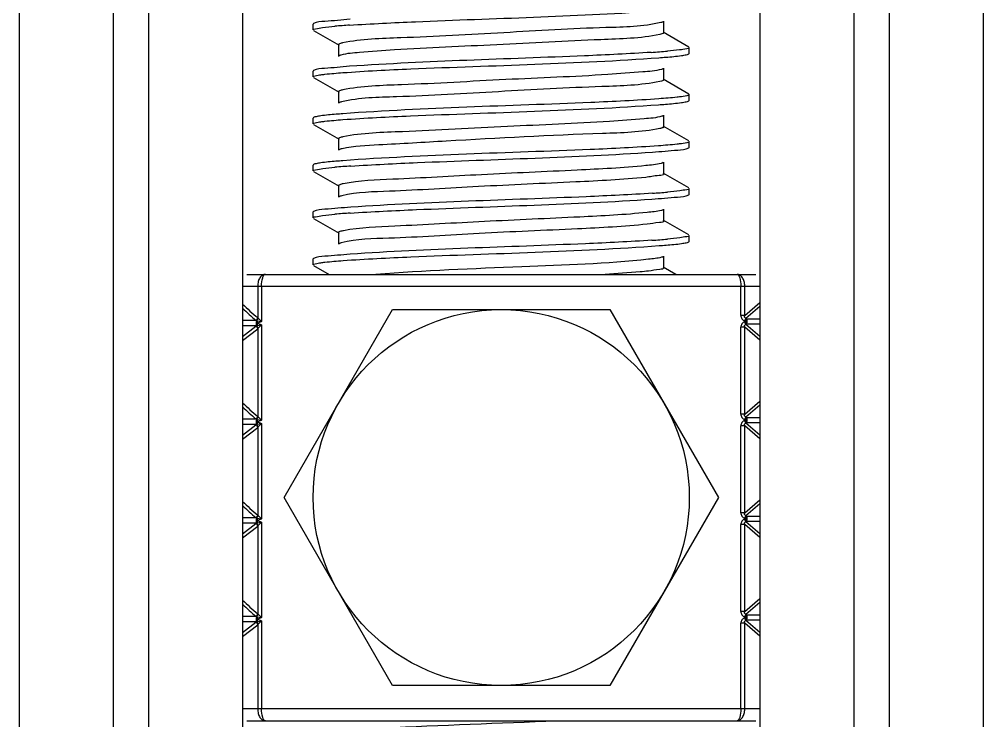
# Model space of a CAD drawing. Extents: x 1382187 to 1725648, y 860327 to 1571294.
# Drawn here: x 1506559.6 to 1507048.1, y 1248838.2 to 1249193.7 of the extents above; entities that cross this region are included whole.
import ezdxf

# ---------------------------------------------------------------- set-up
doc = ezdxf.new("R2010")
doc.units = 0
doc.header["$LTSCALE"] = 1000
doc.header["$MEASUREMENT"] = 0
doc.styles.get("Standard").update_dxf_attribs({"font": 'gbenor.shx', "bigfont": 'gbcbig.shx'})
doc.dimstyles.get("Standard").update_dxf_attribs({"dimtxt": 0.18, "dimasz": 0.18, "dimexe": 0.18, "dimexo": 0.0625, "dimgap": 0.09, "dimtad": 0, "dimtih": 1, "dimtoh": 1, "dimdec": 4, "dimzin": 0, "dimdsep": 46, "dimtxsty": 'Standard', "dimcen": 0.09, "dimadec": 0, "dimazin": 0, "dimtfac": 1, "dimtdec": 4, "dimtofl": 0, "dimtmove": 0, "dimatfit": 3, "dimfxl": 0, "dimtolj": 1, "dimtzin": 0, "dimarcsym": 0})

msp = doc.modelspace()

# ---------------------------------------------------------------- linework, layer by layer
at = {"linetype": 'Continuous'}
for p, q in [((1506559.63, 1253335.18), (1506559.63, 1248594.16)), ((1506607.26, 1253335.18), (1506607.26, 1248594.16)), ((1506625.12, 1253335.18), (1506625.12, 1248594.16)), ((1506672.74, 1253335.18), (1506672.74, 1248594.16)), ((1506934.68, 1253335.18), (1506934.68, 1248594.16)), ((1506982.31, 1253335.18), (1506982.31, 1248594.16)), ((1507000.17, 1253335.18), (1507000.17, 1248594.16)), ((1507047.79, 1253335.18), (1507047.79, 1248594.16)), ((1506708.69, 1249191.58), (1506708.46, 1249191.32)), ((1506708.46, 1249188.34), (1506708.46, 1249191.32)), ((1506708.46, 1249188.34), (1506708.46, 1249191.32)), ((1506886.07, 1249186.86), (1506886.07, 1249192.81)), ((1506708.69, 1249188.08), (1506721.61, 1249180.6)), ((1506884.6, 1249186.14), (1506884.01, 1249186)), ((1506898.74, 1249179.68), (1506885.81, 1249187.16)), ((1506721.35, 1249180.9), (1506721.35, 1249174.95)), ((1506898.74, 1249176.18), (1506898.96, 1249176.44)), ((1506898.96, 1249176.44), (1506898.96, 1249179.41)), ((1506898.96, 1249176.44), (1506898.96, 1249179.41)), ((1506708.69, 1249167.77), (1506708.46, 1249167.51)), ((1506708.46, 1249164.53), (1506708.46, 1249167.51)), ((1506708.46, 1249164.53), (1506708.46, 1249167.51)), ((1506886.07, 1249163.04), (1506886.07, 1249169)), ((1506708.69, 1249164.27), (1506721.61, 1249156.79)), ((1506884.9, 1249162.4), (1506884.06, 1249162.2)), ((1506898.74, 1249155.86), (1506885.81, 1249163.34)), ((1506721.35, 1249157.09), (1506721.35, 1249151.14)), ((1506898.74, 1249152.36), (1506898.96, 1249152.62)), ((1506898.96, 1249152.62), (1506898.96, 1249155.6)), ((1506898.96, 1249152.62), (1506898.96, 1249155.6)), ((1506708.69, 1249143.96), (1506708.46, 1249143.7)), ((1506708.46, 1249140.72), (1506708.46, 1249143.7)), ((1506708.46, 1249140.72), (1506708.46, 1249143.7)), ((1506886.07, 1249139.23), (1506886.07, 1249145.18)), ((1506708.69, 1249140.46), (1506721.61, 1249132.98)), ((1506898.74, 1249132.05), (1506885.81, 1249139.53)), ((1506721.35, 1249133.28), (1506721.35, 1249127.32)), ((1506898.96, 1249128.81), (1506898.96, 1249131.79)), ((1506898.96, 1249128.81), (1506898.96, 1249131.79)), ((1506898.74, 1249128.55), (1506898.96, 1249128.81)), ((1506708.69, 1249120.14), (1506708.46, 1249119.88)), ((1506708.46, 1249116.91), (1506708.46, 1249119.88)), ((1506708.46, 1249116.91), (1506708.46, 1249119.88)), ((1506886.07, 1249115.42), (1506886.07, 1249121.37)), ((1506708.69, 1249116.64), (1506721.61, 1249109.16)), ((1506898.74, 1249108.24), (1506885.81, 1249115.72)), ((1506721.35, 1249109.46), (1506721.35, 1249103.51)), ((1506898.96, 1249105), (1506898.96, 1249107.98)), ((1506898.96, 1249105), (1506898.96, 1249107.98)), ((1506898.74, 1249104.74), (1506898.96, 1249105)), ((1506886.07, 1249091.6), (1506886.07, 1249097.56)), ((1506708.69, 1249096.33), (1506708.46, 1249096.07)), ((1506708.46, 1249093.09), (1506708.46, 1249096.07)), ((1506708.46, 1249093.09), (1506708.46, 1249096.07)), ((1506708.69, 1249092.83), (1506721.61, 1249085.35)), ((1506898.74, 1249084.42), (1506885.81, 1249091.91)), ((1506721.35, 1249085.65), (1506721.35, 1249079.7)), ((1506898.96, 1249081.19), (1506898.96, 1249084.16)), ((1506898.96, 1249081.19), (1506898.96, 1249084.16)), ((1506898.74, 1249080.93), (1506898.96, 1249081.19)), ((1506886.07, 1249067.79), (1506886.07, 1249073.74)), ((1506708.69, 1249072.52), (1506708.46, 1249072.26)), ((1506708.46, 1249069.28), (1506708.46, 1249072.26)), ((1506708.46, 1249069.28), (1506708.46, 1249072.26)), ((1506708.69, 1249069.02), (1506716.56, 1249064.46)), ((1506892.09, 1249064.46), (1506885.81, 1249068.09)), ((1506674.83, 1249064.46), (1506932.59, 1249064.46)), ((1506672.74, 1249058.51), (1506934.68, 1249058.51)), ((1506680.37, 1249058.51), (1506680.37, 1249042.51)), ((1506682.35, 1249058.51), (1506682.35, 1249040.55)), ((1506925.07, 1249043.66), (1506925.07, 1249058.51)), ((1506927.06, 1249043.66), (1506927.06, 1249058.51)), ((1506927.06, 1249043.66), (1506934.68, 1249050.14)), ((1506693.73, 1248951.35), (1506748.72, 1249046.6)), ((1506748.72, 1249046.6), (1506858.71, 1249046.6)), ((1506858.71, 1249046.6), (1506913.7, 1248951.35)), ((1506927.06, 1249043.66), (1506925.07, 1249043.66)), ((1506934.68, 1249048.12), (1506927.61, 1249042.11)), ((1506679.74, 1249041.02), (1506672.74, 1249041.02)), ((1506679.86, 1249040.99), (1506679.74, 1249041.02)), ((1506679.9, 1249040.97), (1506682.35, 1249040.55)), ((1506680.44, 1249039.71), (1506679.9, 1249038.46)), ((1506679.9, 1249038.46), (1506682.35, 1249038.89)), ((1506680.53, 1249042.32), (1506680.37, 1249042.51)), ((1506682.35, 1249040.55), (1506680.44, 1249039.71)), ((1506680.44, 1249039.71), (1506682.35, 1249038.89)), ((1506680.61, 1249042.25), (1506680.53, 1249042.32)), ((1506682.35, 1249038.89), (1506682.35, 1248990.54)), ((1506927.61, 1249042.11), (1506927.01, 1249040.85)), ((1506927.43, 1249040.65), (1506927.01, 1249040.85)), ((1506927.01, 1249040.45), (1506927.43, 1249040.65)), ((1506927.61, 1249039.19), (1506927.01, 1249040.45)), ((1506927.43, 1249040.65), (1506928.02, 1249041.91)), ((1506927.43, 1249040.65), (1506928.02, 1249039.39)), ((1506928.02, 1249041.91), (1506927.61, 1249042.11)), ((1506927.61, 1249039.19), (1506928.02, 1249039.39)), ((1506927.61, 1249039.19), (1506934.68, 1249033.18)), ((1506928.02, 1249041.91), (1506934.68, 1249041.91)), ((1506928.02, 1249039.39), (1506934.68, 1249039.39)), ((1506679.7, 1249038.4), (1506672.74, 1249038.43)), ((1506672.74, 1249032.93), (1506679.45, 1249038.24)), ((1506672.74, 1249030.9), (1506680.37, 1249036.93)), ((1506679.7, 1249038.4), (1506679.86, 1249038.44)), ((1506679.86, 1249038.44), (1506679.9, 1249038.46)), ((1506680.37, 1249036.93), (1506680.51, 1249037.09)), ((1506680.37, 1249036.93), (1506680.37, 1248992.5)), ((1506680.51, 1249037.09), (1506680.59, 1249037.17)), ((1506680.59, 1249037.17), (1506680.64, 1249037.21)), ((1506927.06, 1249037.64), (1506925.07, 1249037.64)), ((1506925.07, 1248993.66), (1506925.07, 1249037.64)), ((1506934.68, 1249031.16), (1506927.06, 1249037.64)), ((1506927.06, 1248993.66), (1506927.06, 1249037.64)), ((1506927.06, 1248993.66), (1506934.68, 1249000.13)), ((1506934.68, 1248998.11), (1506927.61, 1248992.1)), ((1506679.74, 1248991.01), (1506672.74, 1248991.01)), ((1506679.86, 1248990.98), (1506679.74, 1248991.01)), ((1506679.9, 1248990.96), (1506682.35, 1248990.54)), ((1506680.44, 1248989.71), (1506679.9, 1248988.46)), ((1506680.53, 1248992.31), (1506680.37, 1248992.5)), ((1506682.35, 1248990.54), (1506680.44, 1248989.71)), ((1506680.44, 1248989.71), (1506682.35, 1248988.88)), ((1506680.61, 1248992.24), (1506680.53, 1248992.31)), ((1506927.06, 1248993.66), (1506925.07, 1248993.66)), ((1506927.61, 1248992.1), (1506927.01, 1248990.84)), ((1506927.43, 1248990.64), (1506927.01, 1248990.84)), ((1506927.01, 1248990.45), (1506927.43, 1248990.64)), ((1506927.61, 1248989.18), (1506927.01, 1248990.45)), ((1506927.43, 1248990.64), (1506928.02, 1248991.91)), ((1506927.43, 1248990.64), (1506928.02, 1248989.38)), ((1506928.02, 1248991.91), (1506927.61, 1248992.1)), ((1506928.02, 1248991.91), (1506934.68, 1248991.91)), ((1506679.7, 1248988.4), (1506672.74, 1248988.42)), ((1506672.74, 1248982.92), (1506679.45, 1248988.23)), ((1506672.74, 1248980.89), (1506680.37, 1248986.92)), ((1506679.7, 1248988.4), (1506679.86, 1248988.43)), ((1506679.86, 1248988.43), (1506679.9, 1248988.46)), ((1506679.9, 1248988.46), (1506682.35, 1248988.88)), ((1506680.37, 1248986.92), (1506680.51, 1248987.09)), ((1506680.37, 1248986.92), (1506680.37, 1248942.49)), ((1506680.51, 1248987.09), (1506680.59, 1248987.16)), ((1506680.59, 1248987.16), (1506680.64, 1248987.2)), ((1506682.35, 1248988.88), (1506682.35, 1248940.54)), ((1506927.06, 1248987.63), (1506925.07, 1248987.63)), ((1506925.07, 1248943.65), (1506925.07, 1248987.63)), ((1506934.68, 1248981.15), (1506927.06, 1248987.63)), ((1506927.06, 1248943.65), (1506927.06, 1248987.63)), ((1506927.61, 1248989.18), (1506928.02, 1248989.38)), ((1506927.61, 1248989.18), (1506934.68, 1248983.17)), ((1506928.02, 1248989.38), (1506934.68, 1248989.38)), ((1506748.72, 1248856.1), (1506693.73, 1248951.35)), ((1506913.7, 1248951.35), (1506858.71, 1248856.1)), ((1506927.06, 1248943.65), (1506934.68, 1248950.12)), ((1506934.68, 1248948.11), (1506927.61, 1248942.1)), ((1506679.74, 1248941), (1506672.74, 1248941)), ((1506679.86, 1248940.97), (1506679.74, 1248941)), ((1506679.9, 1248940.96), (1506682.35, 1248940.54)), ((1506680.53, 1248942.3), (1506680.37, 1248942.49)), ((1506680.61, 1248942.23), (1506680.53, 1248942.3)), ((1506927.06, 1248943.65), (1506925.07, 1248943.65)), ((1506927.61, 1248942.1), (1506927.01, 1248940.83)), ((1506927.43, 1248940.64), (1506927.01, 1248940.83)), ((1506927.43, 1248940.64), (1506928.02, 1248941.9)), ((1506928.02, 1248941.9), (1506927.61, 1248942.1)), ((1506928.02, 1248941.9), (1506934.68, 1248941.9)), ((1506679.7, 1248938.39), (1506672.74, 1248938.41)), ((1506672.74, 1248932.92), (1506679.45, 1248938.23)), ((1506672.74, 1248930.88), (1506680.37, 1248936.92)), ((1506679.7, 1248938.39), (1506679.86, 1248938.43)), ((1506679.86, 1248938.43), (1506679.9, 1248938.45)), ((1506680.44, 1248939.7), (1506679.9, 1248938.45)), ((1506679.9, 1248938.45), (1506682.35, 1248938.87)), ((1506680.37, 1248936.92), (1506680.51, 1248937.08)), ((1506680.37, 1248936.92), (1506680.37, 1248892.49)), ((1506682.35, 1248940.54), (1506680.44, 1248939.7)), ((1506680.44, 1248939.7), (1506682.35, 1248938.87)), ((1506680.51, 1248937.08), (1506680.59, 1248937.15)), ((1506680.59, 1248937.15), (1506680.64, 1248937.2)), ((1506682.35, 1248938.87), (1506682.35, 1248890.53)), ((1506927.06, 1248937.62), (1506925.07, 1248937.62)), ((1506925.07, 1248893.64), (1506925.07, 1248937.62)), ((1506927.01, 1248940.44), (1506927.43, 1248940.64)), ((1506927.61, 1248939.18), (1506927.01, 1248940.44)), ((1506934.68, 1248931.14), (1506927.06, 1248937.62)), ((1506927.06, 1248893.64), (1506927.06, 1248937.62)), ((1506927.43, 1248940.64), (1506928.02, 1248939.37)), ((1506927.61, 1248939.18), (1506928.02, 1248939.37)), ((1506927.61, 1248939.18), (1506934.68, 1248933.16)), ((1506928.02, 1248939.37), (1506934.68, 1248939.37)), ((1506927.06, 1248893.64), (1506934.68, 1248900.12)), ((1506934.68, 1248898.1), (1506927.61, 1248892.09)), ((1506680.53, 1248892.29), (1506680.37, 1248892.49)), ((1506680.61, 1248892.23), (1506680.53, 1248892.29)), ((1506927.06, 1248893.64), (1506925.07, 1248893.64)), ((1506927.61, 1248892.09), (1506927.01, 1248890.83)), ((1506928.02, 1248891.89), (1506927.61, 1248892.09)), ((1506679.74, 1248890.99), (1506672.74, 1248891)), ((1506679.7, 1248888.38), (1506672.74, 1248888.4)), ((1506672.74, 1248882.91), (1506679.45, 1248888.22)), ((1506679.7, 1248888.38), (1506679.86, 1248888.42)), ((1506679.86, 1248890.97), (1506679.74, 1248890.99)), ((1506679.86, 1248888.42), (1506679.9, 1248888.44)), ((1506679.9, 1248890.95), (1506682.35, 1248890.53)), ((1506680.44, 1248889.69), (1506679.9, 1248888.44)), ((1506679.9, 1248888.44), (1506682.35, 1248888.87)), ((1506682.35, 1248890.53), (1506680.44, 1248889.69)), ((1506680.44, 1248889.69), (1506682.35, 1248888.87)), ((1506680.51, 1248887.07), (1506680.59, 1248887.15)), ((1506680.59, 1248887.15), (1506680.64, 1248887.19)), ((1506682.35, 1248888.87), (1506682.35, 1248844.19)), ((1506927.06, 1248887.62), (1506925.07, 1248887.62)), ((1506925.07, 1248844.19), (1506925.07, 1248887.62)), ((1506927.43, 1248890.63), (1506927.01, 1248890.83)), ((1506927.01, 1248890.43), (1506927.43, 1248890.63)), ((1506927.61, 1248889.17), (1506927.01, 1248890.43)), ((1506934.68, 1248881.14), (1506927.06, 1248887.62)), ((1506927.06, 1248844.19), (1506927.06, 1248887.62)), ((1506927.43, 1248890.63), (1506928.02, 1248891.89)), ((1506927.43, 1248890.63), (1506928.02, 1248889.37)), ((1506927.61, 1248889.17), (1506928.02, 1248889.37)), ((1506927.61, 1248889.17), (1506934.68, 1248883.16)), ((1506928.02, 1248891.89), (1506934.68, 1248891.89)), ((1506928.02, 1248889.37), (1506934.68, 1248889.37)), ((1506672.74, 1248880.88), (1506680.37, 1248886.91)), ((1506680.37, 1248886.91), (1506680.51, 1248887.07)), ((1506680.37, 1248886.91), (1506680.37, 1248844.19)), ((1506858.71, 1248856.1), (1506748.72, 1248856.1)), ((1506934.68, 1248844.19), (1506672.74, 1248844.19)), ((1506674.83, 1248838.24), (1506932.59, 1248838.24))]:
    msp.add_line(p, q, dxfattribs=at)
msp.add_circle((1506803.71, 1248951.35), 95.25, dxfattribs=at)
for centre, radius, start, end in [((1506754.41, 1248774.52), 417.13, 93.7852, 94.8009), ((1506851.93, 1249606.98), 430.91, 273.6976, 274.7995), ((1506755.26, 1248692.29), 427.95, 93.7169, 94.7992), ((1506852.74, 1249525.31), 420.65, 273.7623, 274.8008), ((1506754.85, 1248673.68), 422.73, 93.7496, 94.8), ((1506852.33, 1249506.68), 425.85, 273.7294, 274.8001), ((1506746.3, 1249122.96), 104.01, 224.9882, 230.6634), ((1506746.79, 1249121.99), 105.17, 225.2411, 230.1872), ((1506680.64, 1249042.63), 1.85, 230.2237, 240.9585), ((1506680.61, 1249036.78), 1.86, 119.1442, 128.3025), ((1506746.3, 1249072.95), 104.01, 224.9882, 230.6634), ((1506746.79, 1249071.99), 105.17, 225.2411, 230.1872), ((1506680.64, 1248992.63), 1.85, 230.2237, 240.9585), ((1506680.61, 1248986.77), 1.86, 119.1442, 128.3025), ((1506746.3, 1249022.94), 104.01, 224.9882, 230.6634), ((1506746.79, 1249021.98), 105.17, 225.2411, 230.1872), ((1506680.64, 1248942.62), 1.85, 230.2237, 240.9585), ((1506680.61, 1248936.76), 1.86, 119.1442, 128.3025), ((1506746.3, 1248972.94), 104.01, 224.9882, 230.6634), ((1506746.79, 1248971.97), 105.17, 225.2411, 230.1872), ((1506680.64, 1248892.61), 1.85, 230.2237, 240.9585), ((1506680.61, 1248886.76), 1.86, 119.1442, 128.3025)]:
    msp.add_arc(centre, radius, start, end, dxfattribs=at)
for points, knots in [([(1506726.87, 1249190.74), (1506738.01, 1249191.49), (1506788.96, 1249193.94), (1506839.97, 1249195.18), (1506879.72, 1249197.8)], [0, 0, 0, 0, 0.218919, 1, 1, 1, 1]), ([(1506727.2, 1249193.74), (1506722.91, 1249193.45), (1506716.91, 1249192.62), (1506710.36, 1249192.54), (1506708.69, 1249191.58)], [0, 0, 0, 0, 0.691034, 1, 1, 1, 1]), ([(1506884.6, 1249192.09), (1506875.53, 1249189.87), (1506848.67, 1249189.59), (1506804.87, 1249186.84), (1506760.47, 1249184.4), (1506733.01, 1249183.76), (1506723.37, 1249181.74)], [0, 0, 0, 0, 0.173415, 0.493457, 0.817191, 1, 1, 1, 1]), ([(1506885.81, 1249192.51), (1506885.66, 1249192.42), (1506885.26, 1249192.26), (1506884.85, 1249192.15), (1506884.6, 1249192.09)], [0, 0, 0, 0, 0.409248, 1, 1, 1, 1]), ([(1506708.46, 1249188.34), (1506708.46, 1249188.79), (1506710.82, 1249189.07), (1506712.01, 1249189.39), (1506713.2, 1249189.54)], [0, 0, 0, 0, 0.271054, 1, 1, 1, 1]), ([(1506884.01, 1249186), (1506874.22, 1249183.99), (1506846.45, 1249183.38), (1506801.82, 1249180.58), (1506760.95, 1249179.14), (1506734.73, 1249177.09), (1506725.57, 1249176.43), (1506722.52, 1249175.59)], [0, 0, 0, 0, 0.185116, 0.511346, 0.831141, 0.941355, 1, 1, 1, 1]), ([(1506886.07, 1249186.86), (1506886.07, 1249186.68), (1506885.45, 1249186.35), (1506884.98, 1249186.23), (1506884.6, 1249186.14)], [0, 0, 0, 0, 0.307326, 1, 1, 1, 1]), ([(1506723.37, 1249181.74), (1506722.86, 1249181.64), (1506722.25, 1249181.5), (1506721.35, 1249181.12), (1506721.35, 1249180.9)], [0, 0, 0, 0, 0.705072, 1, 1, 1, 1]), ([(1506722.52, 1249175.59), (1506722.34, 1249175.54), (1506722.03, 1249175.45), (1506721.73, 1249175.32), (1506721.61, 1249175.25)], [0, 0, 0, 0, 0.578625, 1, 1, 1, 1]), ([(1506879.72, 1249176.96), (1506868.44, 1249176.22), (1506817.49, 1249173.78), (1506766.48, 1249172.57), (1506726.87, 1249169.9)], [0, 0, 0, 0, 0.221661, 1, 1, 1, 1]), ([(1506883.58, 1249174.25), (1506884.76, 1249174.34), (1506888.58, 1249174.64), (1506892.4, 1249174.98), (1506895.03, 1249175.34)], [0, 0, 0, 0, 0.307294, 1, 1, 1, 1]), ([(1506898.96, 1249179.41), (1506898.96, 1249178.96), (1506896.52, 1249178.69), (1506895.3, 1249178.35), (1506894.07, 1249178.19)], [0, 0, 0, 0, 0.270543, 1, 1, 1, 1]), ([(1506895.03, 1249175.34), (1506895.84, 1249175.46), (1506897.08, 1249175.67), (1506898.34, 1249175.95), (1506898.74, 1249176.18)], [0, 0, 0, 0, 0.643862, 1, 1, 1, 1]), ([(1506723.53, 1249166.69), (1506734.97, 1249167.54), (1506788.33, 1249170.14), (1506841.75, 1249171.2), (1506883.58, 1249174.25)], [0, 0, 0, 0, 0.214801, 1, 1, 1, 1]), ([(1506708.46, 1249164.53), (1506708.46, 1249164.9), (1506710.34, 1249165.22), (1506711.34, 1249165.47), (1506712.3, 1249165.61)], [0, 0, 0, 0, 0.274595, 1, 1, 1, 1]), ([(1506726.87, 1249169.9), (1506722.66, 1249169.62), (1506716.76, 1249168.8), (1506710.33, 1249168.71), (1506708.69, 1249167.77)], [0, 0, 0, 0, 0.69072, 1, 1, 1, 1]), ([(1506712.3, 1249165.61), (1506713.02, 1249165.71), (1506716.75, 1249166.17), (1506720.5, 1249166.47), (1506723.53, 1249166.69)], [0, 0, 0, 0, 0.191284, 1, 1, 1, 1]), ([(1506884.9, 1249168.36), (1506881.84, 1249167.52), (1506872.68, 1249166.86), (1506846.46, 1249164.81), (1506805.59, 1249163.37), (1506760.97, 1249160.56), (1506733.2, 1249159.96), (1506723.42, 1249157.94)], [0, 0, 0, 0, 0.058704, 0.168955, 0.488756, 0.814934, 1, 1, 1, 1]), ([(1506885.81, 1249168.69), (1506885.69, 1249168.63), (1506885.39, 1249168.5), (1506885.08, 1249168.4), (1506884.9, 1249168.36)], [0, 0, 0, 0, 0.421015, 1, 1, 1, 1]), ([(1506884.06, 1249162.2), (1506874.42, 1249160.19), (1506846.95, 1249159.55), (1506802.54, 1249157.11), (1506758.74, 1249154.35), (1506731.88, 1249154.08), (1506722.81, 1249151.85)], [0, 0, 0, 0, 0.182853, 0.506638, 0.826678, 1, 1, 1, 1]), ([(1506886.07, 1249163.04), (1506886.07, 1249162.9), (1506885.6, 1249162.59), (1506885.2, 1249162.48), (1506884.9, 1249162.4)], [0, 0, 0, 0, 0.31689, 1, 1, 1, 1]), ([(1506723.42, 1249157.94), (1506722.89, 1249157.83), (1506722.28, 1249157.69), (1506721.35, 1249157.31), (1506721.35, 1249157.09)], [0, 0, 0, 0, 0.705674, 1, 1, 1, 1]), ([(1506722.81, 1249151.85), (1506722.57, 1249151.79), (1506722.16, 1249151.68), (1506721.76, 1249151.53), (1506721.61, 1249151.44)], [0, 0, 0, 0, 0.590483, 1, 1, 1, 1]), ([(1506883.58, 1249153.42), (1506872.08, 1249152.58), (1506818.72, 1249149.98), (1506765.29, 1249148.93), (1506723.54, 1249145.86)], [0, 0, 0, 0, 0.215992, 1, 1, 1, 1]), ([(1506883.38, 1249150.43), (1506884.57, 1249150.51), (1506888.44, 1249150.81), (1506892.31, 1249151.15), (1506894.98, 1249151.52)], [0, 0, 0, 0, 0.307279, 1, 1, 1, 1]), ([(1506895.03, 1249154.51), (1506894.3, 1249154.41), (1506890.49, 1249153.94), (1506886.67, 1249153.64), (1506883.58, 1249153.42)], [0, 0, 0, 0, 0.191497, 1, 1, 1, 1]), ([(1506894.98, 1249151.52), (1506895.8, 1249151.64), (1506897.06, 1249151.86), (1506898.34, 1249152.14), (1506898.74, 1249152.36)], [0, 0, 0, 0, 0.644365, 1, 1, 1, 1]), ([(1506898.96, 1249155.6), (1506898.96, 1249155.48), (1506897.56, 1249154.59), (1506896.27, 1249154.68), (1506895.03, 1249154.51)], [0, 0, 0, 0, 0.08899, 1, 1, 1, 1]), ([(1506723.47, 1249142.88), (1506734.88, 1249143.72), (1506788.18, 1249146.32), (1506841.57, 1249147.39), (1506883.38, 1249150.43)], [0, 0, 0, 0, 0.214392, 1, 1, 1, 1]), ([(1506708.46, 1249140.72), (1506708.46, 1249141.09), (1506710.34, 1249141.41), (1506711.33, 1249141.66), (1506712.29, 1249141.8)], [0, 0, 0, 0, 0.274677, 1, 1, 1, 1]), ([(1506712.3, 1249144.78), (1506711.51, 1249144.66), (1506710.31, 1249144.45), (1506709.07, 1249144.18), (1506708.69, 1249143.96)], [0, 0, 0, 0, 0.642876, 1, 1, 1, 1]), ([(1506712.29, 1249141.8), (1506713, 1249141.9), (1506716.71, 1249142.35), (1506720.45, 1249142.65), (1506723.47, 1249142.88)], [0, 0, 0, 0, 0.191268, 1, 1, 1, 1]), ([(1506723.54, 1249145.86), (1506722.38, 1249145.77), (1506718.63, 1249145.48), (1506714.88, 1249145.14), (1506712.3, 1249144.78)], [0, 0, 0, 0, 0.307549, 1, 1, 1, 1]), ([(1506885.12, 1249144.61), (1506882.21, 1249143.72), (1506873.22, 1249143.12), (1506847.25, 1249141), (1506806.31, 1249139.6), (1506761.43, 1249136.78), (1506733.41, 1249136.16), (1506723.49, 1249134.14)], [0, 0, 0, 0, 0.056298, 0.164993, 0.484397, 0.812655, 1, 1, 1, 1]), ([(1506885.81, 1249144.88), (1506885.72, 1249144.83), (1506885.49, 1249144.73), (1506885.26, 1249144.65), (1506885.12, 1249144.61)], [0, 0, 0, 0, 0.432297, 1, 1, 1, 1]), ([(1506884.08, 1249138.4), (1506874.56, 1249136.39), (1506838.2, 1249135.48), (1506790.81, 1249132.9), (1506746.93, 1249130.24), (1506729.2, 1249129.46), (1506723.14, 1249128.12)], [0, 0, 0, 0, 0.180921, 0.672092, 0.884578, 1, 1, 1, 1]), ([(1506885.16, 1249138.67), (1506885, 1249138.62), (1506884.64, 1249138.52), (1506884.28, 1249138.44), (1506884.08, 1249138.4)], [0, 0, 0, 0, 0.454993, 1, 1, 1, 1]), ([(1506886.07, 1249139.23), (1506886.07, 1249139.11), (1506885.72, 1249138.83), (1506885.4, 1249138.74), (1506885.16, 1249138.67)], [0, 0, 0, 0, 0.32895, 1, 1, 1, 1]), ([(1506723.49, 1249134.14), (1506722.95, 1249134.03), (1506722.31, 1249133.89), (1506721.35, 1249133.51), (1506721.35, 1249133.28)], [0, 0, 0, 0, 0.706595, 1, 1, 1, 1]), ([(1506898.96, 1249131.79), (1506898.96, 1249131.66), (1506897.54, 1249130.77), (1506896.24, 1249130.86), (1506894.98, 1249130.69)], [0, 0, 0, 0, 0.088748, 1, 1, 1, 1]), ([(1506723.14, 1249128.12), (1506722.83, 1249128.05), (1506722.31, 1249127.92), (1506721.8, 1249127.73), (1506721.61, 1249127.63)], [0, 0, 0, 0, 0.600854, 1, 1, 1, 1]), ([(1506883.38, 1249129.59), (1506871.85, 1249128.75), (1506818.54, 1249126.16), (1506765.16, 1249125.12), (1506723.47, 1249122.04)], [0, 0, 0, 0, 0.216609, 1, 1, 1, 1]), ([(1506880.34, 1249126.4), (1506884.6, 1249126.69), (1506890.57, 1249127.51), (1506897.08, 1249127.6), (1506898.74, 1249128.55)], [0, 0, 0, 0, 0.690917, 1, 1, 1, 1]), ([(1506894.98, 1249130.69), (1506894.24, 1249130.59), (1506890.38, 1249130.12), (1506886.51, 1249129.82), (1506883.38, 1249129.59)], [0, 0, 0, 0, 0.191489, 1, 1, 1, 1]), ([(1506723.47, 1249122.04), (1506722.32, 1249121.95), (1506718.59, 1249121.66), (1506714.85, 1249121.32), (1506712.29, 1249120.96)], [0, 0, 0, 0, 0.307564, 1, 1, 1, 1]), ([(1506727.52, 1249119.35), (1506738.77, 1249120.09), (1506789.71, 1249122.53), (1506840.7, 1249123.75), (1506880.34, 1249126.4)], [0, 0, 0, 0, 0.221018, 1, 1, 1, 1]), ([(1506708.46, 1249116.91), (1506708.46, 1249117.36), (1506710.9, 1249117.63), (1506712.11, 1249117.97), (1506713.33, 1249118.12)], [0, 0, 0, 0, 0.270608, 1, 1, 1, 1]), ([(1506712.29, 1249120.96), (1506711.5, 1249120.85), (1506710.3, 1249120.64), (1506709.07, 1249120.36), (1506708.69, 1249120.14)], [0, 0, 0, 0, 0.642699, 1, 1, 1, 1]), ([(1506876.89, 1249119.56), (1506865.35, 1249118.41), (1506837.61, 1249116.99), (1506794.88, 1249115.14), (1506755.42, 1249112.8), (1506731.87, 1249112), (1506723.59, 1249110.35)], [0, 0, 0, 0, 0.226386, 0.542344, 0.83502, 1, 1, 1, 1]), ([(1506885.81, 1249121.07), (1506885.49, 1249120.88), (1506882.53, 1249120.08), (1506879.52, 1249119.83), (1506876.89, 1249119.56)], [0, 0, 0, 0, 0.123298, 1, 1, 1, 1]), ([(1506876.89, 1249113.61), (1506865.12, 1249112.43), (1506836.87, 1249110.99), (1506793.55, 1249109.19), (1506754.16, 1249106.62), (1506730.81, 1249106.12), (1506722.93, 1249104.25)], [0, 0, 0, 0, 0.229855, 0.549948, 0.842489, 1, 1, 1, 1]), ([(1506886.07, 1249115.42), (1506886.08, 1249114.58), (1506881.34, 1249114.54), (1506879.18, 1249113.84), (1506876.89, 1249113.61)], [0, 0, 0, 0, 0.265413, 1, 1, 1, 1]), ([(1506723.59, 1249110.35), (1506723.02, 1249110.24), (1506722.36, 1249110.09), (1506721.35, 1249109.7), (1506721.35, 1249109.46)], [0, 0, 0, 0, 0.707754, 1, 1, 1, 1]), ([(1506898.96, 1249107.98), (1506898.96, 1249107.53), (1506896.58, 1249107.25), (1506895.39, 1249106.92), (1506894.19, 1249106.77)], [0, 0, 0, 0, 0.270923, 1, 1, 1, 1]), ([(1506722.93, 1249104.25), (1506722.66, 1249104.19), (1506722.21, 1249104.07), (1506721.78, 1249103.91), (1506721.61, 1249103.81)], [0, 0, 0, 0, 0.593987, 1, 1, 1, 1]), ([(1506727.21, 1249095.51), (1506738.4, 1249096.26), (1506789.34, 1249098.7), (1506840.34, 1249099.93), (1506880.03, 1249102.57)], [0, 0, 0, 0, 0.219989, 1, 1, 1, 1]), ([(1506880.34, 1249105.57), (1506869.17, 1249104.82), (1506818.23, 1249102.37), (1506767.23, 1249101.14), (1506727.52, 1249098.51)], [0, 0, 0, 0, 0.219595, 1, 1, 1, 1]), ([(1506880.03, 1249102.57), (1506884.36, 1249102.86), (1506890.43, 1249103.7), (1506897.05, 1249103.77), (1506898.74, 1249104.74)], [0, 0, 0, 0, 0.691216, 1, 1, 1, 1]), ([(1506727.52, 1249098.51), (1506723.16, 1249098.22), (1506717.05, 1249097.37), (1506710.38, 1249097.3), (1506708.69, 1249096.33)], [0, 0, 0, 0, 0.691341, 1, 1, 1, 1]), ([(1506885.81, 1249097.26), (1506885.51, 1249097.08), (1506882.8, 1249096.32), (1506880.04, 1249096.08), (1506877.63, 1249095.83)], [0, 0, 0, 0, 0.125495, 1, 1, 1, 1]), ([(1506708.46, 1249093.09), (1506708.46, 1249093.54), (1506710.86, 1249093.82), (1506712.07, 1249094.15), (1506713.27, 1249094.3)], [0, 0, 0, 0, 0.270808, 1, 1, 1, 1]), ([(1506877.63, 1249095.83), (1506866.31, 1249094.65), (1506838.8, 1249093.24), (1506796.18, 1249091.37), (1506756.34, 1249089.08), (1506732.44, 1249088.19), (1506723.89, 1249086.6)], [0, 0, 0, 0, 0.221662, 0.536163, 0.830773, 1, 1, 1, 1]), ([(1506877.63, 1249089.87), (1506865.92, 1249088.65), (1506837.51, 1249087.21), (1506793.85, 1249085.42), (1506754.13, 1249082.72), (1506730.56, 1249082.37), (1506722.73, 1249080.39)], [0, 0, 0, 0, 0.227665, 0.549451, 0.843883, 1, 1, 1, 1]), ([(1506886.07, 1249091.6), (1506886.08, 1249090.84), (1506881.74, 1249090.72), (1506879.74, 1249090.09), (1506877.63, 1249089.87)], [0, 0, 0, 0, 0.266153, 1, 1, 1, 1]), ([(1506723.89, 1249086.6), (1506723.25, 1249086.48), (1506722.52, 1249086.31), (1506721.35, 1249085.92), (1506721.35, 1249085.65)], [0, 0, 0, 0, 0.711573, 1, 1, 1, 1]), ([(1506898.96, 1249084.16), (1506898.96, 1249083.71), (1506896.55, 1249083.44), (1506895.34, 1249083.1), (1506894.13, 1249082.95)], [0, 0, 0, 0, 0.270717, 1, 1, 1, 1]), ([(1506722.73, 1249080.39), (1506722.51, 1249080.34), (1506722.13, 1249080.23), (1506721.76, 1249080.08), (1506721.61, 1249080)], [0, 0, 0, 0, 0.586829, 1, 1, 1, 1]), ([(1506723.59, 1249071.45), (1506735.05, 1249072.29), (1506788.43, 1249074.89), (1506841.89, 1249075.95), (1506883.72, 1249079.01)], [0, 0, 0, 0, 0.215118, 1, 1, 1, 1]), ([(1506880.03, 1249081.73), (1506868.8, 1249080.99), (1506817.86, 1249078.54), (1506766.86, 1249077.32), (1506727.21, 1249074.68)], [0, 0, 0, 0, 0.220621, 1, 1, 1, 1]), ([(1506883.72, 1249079.01), (1506884.89, 1249079.1), (1506888.68, 1249079.39), (1506892.46, 1249079.73), (1506895.07, 1249080.1)], [0, 0, 0, 0, 0.307378, 1, 1, 1, 1]), ([(1506895.07, 1249080.1), (1506895.87, 1249080.21), (1506897.09, 1249080.42), (1506898.35, 1249080.7), (1506898.74, 1249080.93)], [0, 0, 0, 0, 0.643431, 1, 1, 1, 1]), ([(1506727.21, 1249074.68), (1506722.92, 1249074.39), (1506716.91, 1249073.56), (1506710.36, 1249073.47), (1506708.69, 1249072.52)], [0, 0, 0, 0, 0.691044, 1, 1, 1, 1]), ([(1506885.81, 1249073.44), (1506885.53, 1249073.28), (1506883.07, 1249072.56), (1506880.54, 1249072.33), (1506878.35, 1249072.09)], [0, 0, 0, 0, 0.12782, 1, 1, 1, 1]), ([(1506708.46, 1249069.28), (1506708.46, 1249069.65), (1506710.35, 1249069.97), (1506711.35, 1249070.23), (1506712.32, 1249070.36)], [0, 0, 0, 0, 0.274527, 1, 1, 1, 1]), ([(1506712.32, 1249070.36), (1506713.03, 1249070.46), (1506716.78, 1249070.92), (1506720.54, 1249071.22), (1506723.59, 1249071.45)], [0, 0, 0, 0, 0.191292, 1, 1, 1, 1]), ([(1506878.35, 1249072.09), (1506857.04, 1249069.77), (1506810.91, 1249068.3), (1506764.87, 1249066.23), (1506740.26, 1249064.46)], [0, 0, 0, 0, 0.464865, 1, 1, 1, 1]), ([(1506684.26, 1249064.46), (1506683.76, 1249064.46), (1506682.64, 1249064.1), (1506681.38, 1249062.73), (1506680.56, 1249060.79), (1506680.37, 1249059.29), (1506680.37, 1249058.51)], [0, 0, 0, 0, 0.195972, 0.42512, 0.697797, 1, 1, 1, 1]), ([(1506682.35, 1249058.51), (1506682.35, 1249059.94), (1506682.56, 1249061.88), (1506683.32, 1249063.91), (1506683.98, 1249064.46), (1506684.26, 1249064.46)], [0, 0, 0, 0, 0.657525, 0.871922, 1, 1, 1, 1]), ([(1506878.35, 1249066.14), (1506876.92, 1249065.98), (1506869.58, 1249065.29), (1506862.22, 1249064.82), (1506856.3, 1249064.46)], [0, 0, 0, 0, 0.195123, 1, 1, 1, 1]), ([(1506886.07, 1249067.79), (1506886.08, 1249067.08), (1506882.12, 1249066.91), (1506880.28, 1249066.35), (1506878.35, 1249066.14)], [0, 0, 0, 0, 0.266951, 1, 1, 1, 1]), ([(1506923.16, 1249064.46), (1506923.44, 1249064.46), (1506924.1, 1249063.91), (1506924.86, 1249061.88), (1506925.07, 1249059.94), (1506925.07, 1249058.51)], [0, 0, 0, 0, 0.128078, 0.342475, 1, 1, 1, 1]), ([(1506927.06, 1249058.51), (1506927.06, 1249059.29), (1506926.87, 1249060.79), (1506926.04, 1249062.73), (1506924.78, 1249064.1), (1506923.67, 1249064.46), (1506923.16, 1249064.46)], [0, 0, 0, 0, 0.302203, 0.57488, 0.804028, 1, 1, 1, 1]), ([(1506925.07, 1249043.66), (1506925.07, 1249043.07), (1506925.48, 1249041.86), (1506926.47, 1249041.1), (1506927.01, 1249040.85)], [0, 0, 0, 0, 0.499355, 1, 1, 1, 1]), ([(1506927.61, 1249042.11), (1506927.32, 1249042.2), (1506926.85, 1249042.76), (1506926.99, 1249043.37), (1506927.06, 1249043.66)], [0, 0, 0, 0, 0.502447, 1, 1, 1, 1]), ([(1506679.88, 1249041.01), (1506679.79, 1249040.82), (1506679.52, 1249039.99), (1506679.57, 1249039.04), (1506679.86, 1249038.44)], [0, 0, 0, 0, 0.236634, 1, 1, 1, 1]), ([(1506680.44, 1249039.71), (1506680.39, 1249039.84), (1506680.21, 1249040.27), (1506679.98, 1249040.69), (1506679.88, 1249041.01)], [0, 0, 0, 0, 0.285481, 1, 1, 1, 1]), ([(1506680.61, 1249042.25), (1506680.75, 1249042.13), (1506681.34, 1249041.57), (1506681.91, 1249040.99), (1506682.35, 1249040.55)], [0, 0, 0, 0, 0.225254, 1, 1, 1, 1]), ([(1506680.64, 1249037.21), (1506680.77, 1249037.33), (1506681.35, 1249037.88), (1506681.92, 1249038.45), (1506682.35, 1249038.89)], [0, 0, 0, 0, 0.226794, 1, 1, 1, 1]), ([(1506927.01, 1249040.45), (1506926.47, 1249040.2), (1506925.48, 1249039.44), (1506925.07, 1249038.23), (1506925.07, 1249037.64)], [0, 0, 0, 0, 0.500643, 1, 1, 1, 1]), ([(1506927.06, 1249037.64), (1506926.99, 1249037.93), (1506926.85, 1249038.54), (1506927.32, 1249039.1), (1506927.61, 1249039.19)], [0, 0, 0, 0, 0.49632, 1, 1, 1, 1]), ([(1506928.02, 1249039.39), (1506928.21, 1249039.77), (1506928.34, 1249040.65), (1506928.21, 1249041.53), (1506928.02, 1249041.91)], [0, 0, 0, 0, 0.500048, 1, 1, 1, 1]), ([(1506679.88, 1248991), (1506679.79, 1248990.82), (1506679.52, 1248989.99), (1506679.57, 1248989.03), (1506679.86, 1248988.43)], [0, 0, 0, 0, 0.236634, 1, 1, 1, 1]), ([(1506680.44, 1248989.71), (1506680.39, 1248989.83), (1506680.21, 1248990.26), (1506679.98, 1248990.68), (1506679.88, 1248991)], [0, 0, 0, 0, 0.285481, 1, 1, 1, 1]), ([(1506680.61, 1248992.24), (1506680.75, 1248992.12), (1506681.34, 1248991.56), (1506681.91, 1248990.99), (1506682.35, 1248990.54)], [0, 0, 0, 0, 0.225254, 1, 1, 1, 1]), ([(1506925.07, 1248993.66), (1506925.07, 1248993.06), (1506925.48, 1248991.85), (1506926.47, 1248991.09), (1506927.01, 1248990.84)], [0, 0, 0, 0, 0.499355, 1, 1, 1, 1]), ([(1506927.01, 1248990.45), (1506926.47, 1248990.19), (1506925.48, 1248989.44), (1506925.07, 1248988.22), (1506925.07, 1248987.63)], [0, 0, 0, 0, 0.500643, 1, 1, 1, 1]), ([(1506927.61, 1248992.1), (1506927.32, 1248992.19), (1506926.85, 1248992.75), (1506926.99, 1248993.37), (1506927.06, 1248993.66)], [0, 0, 0, 0, 0.502447, 1, 1, 1, 1]), ([(1506928.02, 1248989.38), (1506928.21, 1248989.77), (1506928.34, 1248990.64), (1506928.21, 1248991.52), (1506928.02, 1248991.91)], [0, 0, 0, 0, 0.500048, 1, 1, 1, 1]), ([(1506680.64, 1248987.2), (1506680.77, 1248987.32), (1506681.35, 1248987.87), (1506681.92, 1248988.44), (1506682.35, 1248988.88)], [0, 0, 0, 0, 0.226794, 1, 1, 1, 1]), ([(1506927.06, 1248987.63), (1506926.99, 1248987.92), (1506926.85, 1248988.53), (1506927.32, 1248989.1), (1506927.61, 1248989.18)], [0, 0, 0, 0, 0.49632, 1, 1, 1, 1]), ([(1506679.88, 1248940.99), (1506679.79, 1248940.81), (1506679.52, 1248939.98), (1506679.57, 1248939.03), (1506679.86, 1248938.43)], [0, 0, 0, 0, 0.236634, 1, 1, 1, 1]), ([(1506680.44, 1248939.7), (1506680.39, 1248939.83), (1506680.21, 1248940.26), (1506679.98, 1248940.67), (1506679.88, 1248940.99)], [0, 0, 0, 0, 0.285481, 1, 1, 1, 1]), ([(1506680.61, 1248942.23), (1506680.75, 1248942.11), (1506681.34, 1248941.56), (1506681.91, 1248940.98), (1506682.35, 1248940.54)], [0, 0, 0, 0, 0.225254, 1, 1, 1, 1]), ([(1506925.07, 1248943.65), (1506925.07, 1248943.06), (1506925.48, 1248941.84), (1506926.47, 1248941.09), (1506927.01, 1248940.83)], [0, 0, 0, 0, 0.499355, 1, 1, 1, 1]), ([(1506927.61, 1248942.1), (1506927.32, 1248942.18), (1506926.85, 1248942.75), (1506926.99, 1248943.36), (1506927.06, 1248943.65)], [0, 0, 0, 0, 0.502447, 1, 1, 1, 1]), ([(1506928.02, 1248939.37), (1506928.21, 1248939.76), (1506928.34, 1248940.64), (1506928.21, 1248941.51), (1506928.02, 1248941.9)], [0, 0, 0, 0, 0.500048, 1, 1, 1, 1]), ([(1506680.64, 1248937.2), (1506680.77, 1248937.32), (1506681.35, 1248937.87), (1506681.92, 1248938.43), (1506682.35, 1248938.87)], [0, 0, 0, 0, 0.226794, 1, 1, 1, 1]), ([(1506927.01, 1248940.44), (1506926.47, 1248940.19), (1506925.48, 1248939.43), (1506925.07, 1248938.22), (1506925.07, 1248937.62)], [0, 0, 0, 0, 0.500643, 1, 1, 1, 1]), ([(1506927.06, 1248937.62), (1506926.99, 1248937.91), (1506926.85, 1248938.52), (1506927.32, 1248939.09), (1506927.61, 1248939.18)], [0, 0, 0, 0, 0.49632, 1, 1, 1, 1]), ([(1506680.61, 1248892.23), (1506680.75, 1248892.1), (1506681.34, 1248891.55), (1506681.91, 1248890.97), (1506682.35, 1248890.53)], [0, 0, 0, 0, 0.225254, 1, 1, 1, 1]), ([(1506925.07, 1248893.64), (1506925.07, 1248893.05), (1506925.48, 1248891.83), (1506926.47, 1248891.08), (1506927.01, 1248890.83)], [0, 0, 0, 0, 0.499355, 1, 1, 1, 1]), ([(1506927.61, 1248892.09), (1506927.32, 1248892.18), (1506926.85, 1248892.74), (1506926.99, 1248893.35), (1506927.06, 1248893.64)], [0, 0, 0, 0, 0.502447, 1, 1, 1, 1]), ([(1506679.88, 1248890.99), (1506679.79, 1248890.8), (1506679.52, 1248889.97), (1506679.57, 1248889.02), (1506679.86, 1248888.42)], [0, 0, 0, 0, 0.236634, 1, 1, 1, 1]), ([(1506680.44, 1248889.69), (1506680.39, 1248889.82), (1506680.21, 1248890.25), (1506679.98, 1248890.67), (1506679.88, 1248890.99)], [0, 0, 0, 0, 0.285481, 1, 1, 1, 1]), ([(1506680.64, 1248887.19), (1506680.77, 1248887.31), (1506681.35, 1248887.86), (1506681.92, 1248888.43), (1506682.35, 1248888.87)], [0, 0, 0, 0, 0.226794, 1, 1, 1, 1]), ([(1506927.01, 1248890.43), (1506926.47, 1248890.18), (1506925.48, 1248889.42), (1506925.07, 1248888.21), (1506925.07, 1248887.62)], [0, 0, 0, 0, 0.500643, 1, 1, 1, 1]), ([(1506927.06, 1248887.62), (1506926.99, 1248887.9), (1506926.85, 1248888.52), (1506927.32, 1248889.08), (1506927.61, 1248889.17)], [0, 0, 0, 0, 0.49632, 1, 1, 1, 1]), ([(1506928.02, 1248889.37), (1506928.21, 1248889.75), (1506928.34, 1248890.63), (1506928.21, 1248891.5), (1506928.02, 1248891.89)], [0, 0, 0, 0, 0.500048, 1, 1, 1, 1]), ([(1506680.37, 1248844.19), (1506680.37, 1248843.41), (1506680.56, 1248841.91), (1506681.38, 1248839.97), (1506682.64, 1248838.6), (1506683.76, 1248838.24), (1506684.26, 1248838.24)], [0, 0, 0, 0, 0.302203, 0.57488, 0.804028, 1, 1, 1, 1]), ([(1506684.26, 1248838.24), (1506683.98, 1248838.24), (1506683.32, 1248838.79), (1506682.56, 1248840.82), (1506682.35, 1248842.76), (1506682.35, 1248844.19)], [0, 0, 0, 0, 0.128078, 0.342475, 1, 1, 1, 1]), ([(1506925.07, 1248844.19), (1506925.07, 1248842.76), (1506924.86, 1248840.82), (1506924.1, 1248838.79), (1506923.44, 1248838.24), (1506923.16, 1248838.24)], [0, 0, 0, 0, 0.657525, 0.871922, 1, 1, 1, 1]), ([(1506923.16, 1248838.24), (1506923.67, 1248838.24), (1506924.78, 1248838.6), (1506926.04, 1248839.97), (1506926.87, 1248841.91), (1506927.06, 1248843.41), (1506927.06, 1248844.19)], [0, 0, 0, 0, 0.195972, 0.42512, 0.697797, 1, 1, 1, 1]), ([(1506723.59, 1248833.32), (1506730.46, 1248833.82), (1506766.52, 1248835.8), (1506802.61, 1248837.02), (1506831.8, 1248838.24)], [0, 0, 0, 0, 0.190688, 1, 1, 1, 1])]:
    msp.add_open_spline(points, degree=3, knots=knots, dxfattribs=at)
for points in [[(1506713.2, 1249189.54), (1506715.29, 1249189.81), (1506717.39, 1249190.01), (1506719.5, 1249190.19)], [(1506894.07, 1249178.19), (1506892.05, 1249177.94), (1506890.01, 1249177.75), (1506887.98, 1249177.58)], [(1506713.33, 1249118.12), (1506715.37, 1249118.38), (1506717.41, 1249118.57), (1506719.46, 1249118.74)], [(1506894.19, 1249106.77), (1506892.11, 1249106.51), (1506890.03, 1249106.31), (1506887.94, 1249106.13)], [(1506713.27, 1249094.3), (1506715.33, 1249094.56), (1506717.41, 1249094.76), (1506719.48, 1249094.93)], [(1506894.13, 1249082.95), (1506892.08, 1249082.69), (1506890.02, 1249082.5), (1506887.96, 1249082.32)], [(1506680.37, 1249042.51), (1506680.24, 1249041.99), (1506679.89, 1249041.51), (1506679.45, 1249041.21)], [(1506680.53, 1249042.32), (1506680.42, 1249041.82), (1506680.13, 1249041.34), (1506679.74, 1249041.02)], [(1506679.86, 1249040.99), (1506680.22, 1249041.32), (1506680.5, 1249041.77), (1506680.61, 1249042.25)], [(1506680.37, 1249036.93), (1506680.24, 1249037.45), (1506679.89, 1249037.94), (1506679.45, 1249038.24)], [(1506680.51, 1249037.09), (1506680.4, 1249037.6), (1506680.1, 1249038.08), (1506679.7, 1249038.4)], [(1506680.59, 1249037.17), (1506680.48, 1249037.64), (1506680.22, 1249038.11), (1506679.86, 1249038.44)], [(1506680.64, 1249037.21), (1506680.52, 1249037.68), (1506680.26, 1249038.14), (1506679.9, 1249038.46)], [(1506680.37, 1248992.5), (1506680.24, 1248991.99), (1506679.89, 1248991.5), (1506679.45, 1248991.2)], [(1506680.53, 1248992.31), (1506680.42, 1248991.81), (1506680.13, 1248991.33), (1506679.74, 1248991.01)], [(1506679.86, 1248990.98), (1506680.22, 1248991.32), (1506680.5, 1248991.76), (1506680.61, 1248992.24)], [(1506680.37, 1248986.92), (1506680.24, 1248987.44), (1506679.89, 1248987.93), (1506679.45, 1248988.23)], [(1506680.51, 1248987.09), (1506680.4, 1248987.59), (1506680.1, 1248988.08), (1506679.7, 1248988.4)], [(1506680.59, 1248987.16), (1506680.48, 1248987.64), (1506680.22, 1248988.11), (1506679.86, 1248988.43)], [(1506680.64, 1248987.2), (1506680.52, 1248987.67), (1506680.26, 1248988.13), (1506679.9, 1248988.46)], [(1506680.37, 1248942.49), (1506680.24, 1248941.98), (1506679.89, 1248941.5), (1506679.45, 1248941.2)], [(1506680.53, 1248942.3), (1506680.42, 1248941.81), (1506680.13, 1248941.32), (1506679.74, 1248941)], [(1506679.86, 1248940.97), (1506680.22, 1248941.31), (1506680.5, 1248941.76), (1506680.61, 1248942.23)], [(1506680.37, 1248936.92), (1506680.24, 1248937.43), (1506679.89, 1248937.92), (1506679.45, 1248938.23)], [(1506680.51, 1248937.08), (1506680.4, 1248937.58), (1506680.1, 1248938.07), (1506679.7, 1248938.39)], [(1506680.59, 1248937.15), (1506680.48, 1248937.63), (1506680.22, 1248938.1), (1506679.86, 1248938.43)], [(1506680.64, 1248937.2), (1506680.52, 1248937.67), (1506680.26, 1248938.12), (1506679.9, 1248938.45)], [(1506680.37, 1248892.49), (1506680.24, 1248891.97), (1506679.89, 1248891.49), (1506679.45, 1248891.19)], [(1506680.53, 1248892.29), (1506680.42, 1248891.8), (1506680.13, 1248891.32), (1506679.74, 1248890.99)], [(1506679.86, 1248890.97), (1506680.22, 1248891.3), (1506680.5, 1248891.75), (1506680.61, 1248892.23)], [(1506680.37, 1248886.91), (1506680.24, 1248887.43), (1506679.89, 1248887.92), (1506679.45, 1248888.22)], [(1506680.51, 1248887.07), (1506680.4, 1248887.57), (1506680.1, 1248888.06), (1506679.7, 1248888.38)], [(1506680.59, 1248887.15), (1506680.48, 1248887.62), (1506680.22, 1248888.09), (1506679.86, 1248888.42)], [(1506680.64, 1248887.19), (1506680.52, 1248887.66), (1506680.26, 1248888.12), (1506679.9, 1248888.44)]]:
    msp.add_open_spline(points, degree=3, dxfattribs=at)

# ---------------------------------------------------------------- leaders
msp.add_leader([(1506892.28, 1248492.84), (1508025.89, 1248887.72)], dimstyle='Standard', override={"dimgap": 20, "dimtad": 0})

doc.saveas('drawing.dxf')
